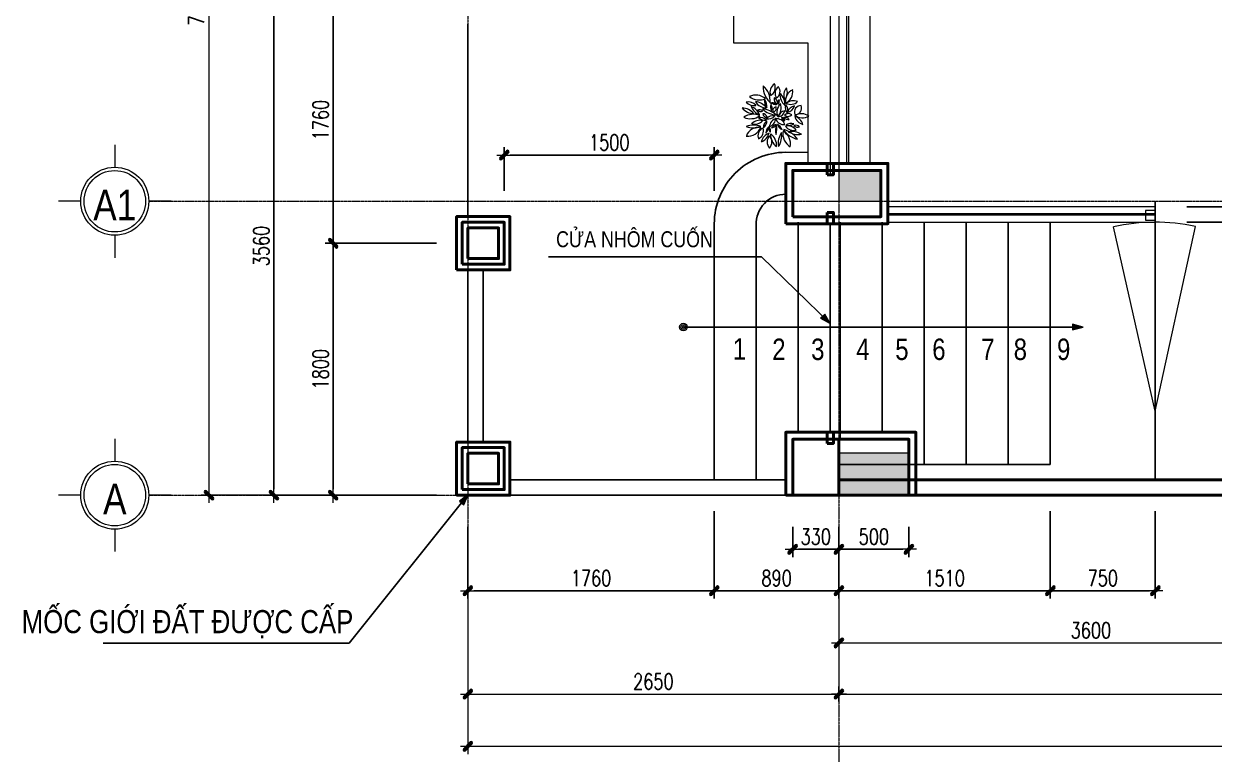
# Model space of a CAD drawing. Extents: x -165145 to 691808, y -202842 to 311040.
# Drawn here: x 14578 to 23080, y 57662 to 62881 of the extents above; entities that cross this region are included whole.
import ezdxf
from ezdxf.enums import TextEntityAlignment as Align

# ---------------------------------------------------------------- set-up
doc = ezdxf.new("R2010")
doc.units = 0
doc.header["$LTSCALE"] = 10
doc.header["$MEASUREMENT"] = 0
for name, pattern in [('HIDDEN', [2.3807, 1.587, -0.7937]), ('ketcau-1', [2, 1, 1]), ('TIM', [26.01, 10, -3, 0.01, -3, 10])]:
    doc.linetypes.add(name, pattern=pattern)
doc.layers.get('0').update_dxf_attribs({"linetype": 'CONTINUOUS'})
doc.layers.get('Defpoints').update_dxf_attribs({"color": 5, "linetype": 'CONTINUOUS'})
for name, color, linetype, lineweight in [('ARROWS', 1, 'CONTINUOUS', 0), ('DIM', 8, 'CONTINUOUS', 13), ('GE_KC_HATCH', 250, 'CONTINUOUS', 20), ('GE_KC_NETKHUAT', 9, 'HIDDEN', 20), ('GE_KC_NETTHAY', 2, 'CONTINUOUS', 20), ('netchia', 2, 'CONTINUOUS', 20), ('NETMANH', 149, 'CONTINUOUS', 5), ('NOITHAT', 35, 'CONTINUOUS', 9), ('TEXT', 4, 'CONTINUOUS', 20), ('THAY', 147, 'CONTINUOUS', 25), ('TRUC', 251, 'TIM', 5), ('wall', 7, 'CONTINUOUS', 50)]:
    doc.layers.add(name, color=color, linetype=linetype, lineweight=lineweight)
doc.layers.add('KCS_DIM', color=1, linetype='CONTINUOUS')
doc.layers.add('KCS_TEXT', color=2, linetype='CONTINUOUS')
doc.styles.add('ROMANS', font='romans', dxfattribs={"width": 0.75, "bigfont": 'vns'})
doc.styles.add('VNARIALH', font='', dxfattribs={"width": 0.75})
doc.styles.add('VnArialNarrowH', font='')
doc.styles.add('VNCC-Arial', font='arial.ttf', dxfattribs={"width": 0.8})
doc.styles.get('VNARIALH').set_extended_font_data('.VnArialH')
doc.styles.get('VnArialNarrowH').set_extended_font_data('.VnArial NarrowH')
doc.dimstyles.new('fit0.75', dxfattribs={"dimscale": 0.5625, "dimtxt": 200, "dimasz": 75, "dimexe": 100, "dimexo": 400, "dimgap": 0.03, "dimtad": 0, "dimdec": 0, "dimdsep": 46, "dimtxsty": 'ROMANS', "dimblk": 'alex', "dimcen": 150, "dimclrd": 8, "dimclre": 8, "dimclrt": 7, "dimaunit": 1, "dimadec": 0, "dimazin": 0, "dimtfac": 0.072, "dimtdec": 0, "dimtix": 1, "dimtmove": 2, "dimatfit": 3, "dimldrblk": 'a-01', "dimfxl": 100, "dimtvp": 0.8, "dimtolj": 1, "dimarcsym": 0})

# ---------------------------------------------------------------- blocks, each defined once
blk = doc.blocks.new('alex')
at = {"layer": 'ARROWS'}
h = blk.add_hatch(color=1, dxfattribs=at)
edge = h.paths.add_edge_path()
edge.add_line((0.4, 0.74), (-0.74, -0.4))
edge.add_ellipse((-0.57, -0.57), major_axis=(0.17, 0.17), ratio=1, start_angle=90, end_angle=270)
edge.add_line((-0.4, -0.74), (0.74, 0.4))
edge.add_ellipse((0.57, 0.57), major_axis=(0.17, 0.17), ratio=1, start_angle=270, end_angle=450)
blk.add_lwpolyline([(0.4, 0.74), (-0.74, -0.4, 1), (-0.4, -0.74), (0.74, 0.4, 1)], format="xyb", close=True, dxfattribs=at)
at = {"layer": 'netchia', "color": 2}
for p, q in [((1.27, 0), (-1.27, 0)), ((0, -1.27), (0, 1.27))]:
    blk.add_line(p, q, dxfattribs=at)
blk = doc.blocks.new('*D2024')
at = {"layer": 'Defpoints', "color": 0, "transparency": 16777216}
for p in [(20399.5, 59512.8), (20899.5, 59512.8), (20899.5, 59126.1)]:
    blk.add_point(p, dxfattribs=at)
at = {"layer": 'DIM', "color": 8, "lineweight": -2, "transparency": 16777216}
for p, q in [((20399.5, 59287.8), (20399.5, 59069.8)), ((20899.5, 59287.8), (20899.5, 59069.8)), ((20441.7, 59126.1), (20857.3, 59126.1))]:
    blk.add_line(p, q, dxfattribs=at)
at = {"layer": 'DIM', "color": 8, "lineweight": -2, "transparency": 16777216, "xscale": 42.1875, "yscale": 42.1875, "zscale": 42.1875, "rotation": 180}
blk.add_blockref('alex', (20399.5, 59126.1), dxfattribs=at)
at = {"layer": 'DIM', "color": 8, "lineweight": -2, "transparency": 16777216, "xscale": 42.1875, "yscale": 42.1875, "zscale": 42.1875}
blk.add_blockref('alex', (20899.5, 59126.1), dxfattribs=at)
at = {"layer": 'DIM', "color": 7, "transparency": 16777216, "insert": (20649.5, 59216.1), "char_height": 112.5, "attachment_point": 5, "style": 'ROMANS'}
blk.add_mtext('\\A1;500', dxfattribs=at)
blk = doc.blocks.new('a-01')
at = {"layer": 'ARROWS'}
blk.add_hatch(color=256, dxfattribs=at).paths.add_polyline_path([(-1.8, 0.49), (-1.8, -0.49), (0, 0)])
at = {"layer": 'netchia'}
blk.add_lwpolyline([(-1.8, 0.49), (-1.8, -0.49), (0, 0), (0, 0)], close=True, dxfattribs=at)
blk = doc.blocks.new('*D2009')
at = {"layer": 'Defpoints', "color": 0, "transparency": 16777216}
for p in [(20069.5, 59512.8), (20399.5, 59512.8), (20399.5, 59126.1)]:
    blk.add_point(p, dxfattribs=at)
at = {"layer": 'DIM', "color": 8, "lineweight": -2, "transparency": 16777216}
for p, q in [((20069.5, 59287.8), (20069.5, 59069.8)), ((20399.5, 59287.8), (20399.5, 59069.8)), ((20111.7, 59126.1), (20357.3, 59126.1))]:
    blk.add_line(p, q, dxfattribs=at)
at = {"layer": 'DIM', "color": 8, "lineweight": -2, "transparency": 16777216, "xscale": 42.1875, "yscale": 42.1875, "zscale": 42.1875, "rotation": 180}
blk.add_blockref('alex', (20069.5, 59126.1), dxfattribs=at)
at = {"layer": 'DIM', "color": 8, "lineweight": -2, "transparency": 16777216, "xscale": 42.1875, "yscale": 42.1875, "zscale": 42.1875}
blk.add_blockref('alex', (20399.5, 59126.1), dxfattribs=at)
at = {"layer": 'DIM', "color": 7, "transparency": 16777216, "insert": (20234.5, 59216.1), "char_height": 112.5, "attachment_point": 5, "style": 'ROMANS'}
blk.add_mtext('\\A1;330', dxfattribs=at)
blk = doc.blocks.new('*D2011')
at = {"layer": 'Defpoints', "color": 0, "transparency": 16777216}
for p in [(17571, 63072.8), (16364.2, 59512.7), (17571, 59512.7)]:
    blk.add_point(p, dxfattribs=at)
at = {"layer": 'DIM', "color": 8, "lineweight": -2, "transparency": 16777216}
for p, q in [((17346, 63072.8), (16307.9, 63072.8)), ((16364.2, 63030.6), (16364.2, 59554.9)), ((17346, 59512.7), (16307.9, 59512.7))]:
    blk.add_line(p, q, dxfattribs=at)
at = {"layer": 'DIM', "color": 8, "lineweight": -2, "transparency": 16777216, "xscale": 42.1875, "yscale": 42.1875, "zscale": 42.1875}
for p, rotation in [((16364.2, 63072.8), 90), ((16364.2, 59512.7), 270)]:
    blk.add_blockref('alex', p, dxfattribs=dict(at, rotation=rotation))
at = {"layer": 'DIM', "color": 7, "transparency": 16777216, "insert": (16274.2, 61292.8), "char_height": 112.5, "attachment_point": 5, "rotation": 90, "style": 'ROMANS'}
blk.add_mtext('\\A1;3560', dxfattribs=at)
blk = doc.blocks.new('*D2012')
at = {"layer": 'Defpoints', "color": 0, "transparency": 16777216}
for p in [(17749.5, 63072.8), (16787.7, 61312.8), (17749.5, 61312.8)]:
    blk.add_point(p, dxfattribs=at)
at = {"layer": 'DIM', "color": 8, "lineweight": -2, "transparency": 16777216}
for p, q in [((17524.5, 63072.8), (16731.4, 63072.8)), ((16787.7, 63030.6), (16787.7, 61355)), ((17524.5, 61312.8), (16731.4, 61312.8))]:
    blk.add_line(p, q, dxfattribs=at)
at = {"layer": 'DIM', "color": 8, "lineweight": -2, "transparency": 16777216, "xscale": 42.1875, "yscale": 42.1875, "zscale": 42.1875}
for p, rotation in [((16787.7, 63072.8), 90), ((16787.7, 61312.8), 270)]:
    blk.add_blockref('alex', p, dxfattribs=dict(at, rotation=rotation))
at = {"layer": 'DIM', "color": 7, "transparency": 16777216, "insert": (16697.7, 62192.8), "char_height": 112.5, "attachment_point": 5, "rotation": 90, "style": 'ROMANS'}
blk.add_mtext('\\A1;1760', dxfattribs=at)
blk = doc.blocks.new('*D2013')
at = {"layer": 'Defpoints', "color": 0, "transparency": 16777216}
for p in [(19509.5, 61942.9), (18009.5, 61462.8), (19509.5, 61462.8)]:
    blk.add_point(p, dxfattribs=at)
at = {"layer": 'DIM', "color": 8, "lineweight": -2, "transparency": 16777216}
for p, q in [((18009.5, 61687.8), (18009.5, 61999.1)), ((19509.5, 61687.8), (19509.5, 61999.1)), ((18051.7, 61942.9), (19467.3, 61942.9))]:
    blk.add_line(p, q, dxfattribs=at)
at = {"layer": 'DIM', "color": 8, "lineweight": -2, "transparency": 16777216, "xscale": 42.1875, "yscale": 42.1875, "zscale": 42.1875, "rotation": 180}
blk.add_blockref('alex', (18009.5, 61942.9), dxfattribs=at)
at = {"layer": 'DIM', "color": 8, "lineweight": -2, "transparency": 16777216, "xscale": 42.1875, "yscale": 42.1875, "zscale": 42.1875}
blk.add_blockref('alex', (19509.5, 61942.9), dxfattribs=at)
at = {"layer": 'DIM', "color": 7, "transparency": 16777216, "insert": (18759.5, 62032.9), "char_height": 112.5, "attachment_point": 5, "style": 'ROMANS'}
blk.add_mtext('\\A1;1500', dxfattribs=at)
blk = doc.blocks.new('*D2014')
at = {"layer": 'Defpoints', "color": 0, "transparency": 16777216}
for p in [(17749.5, 61312.8), (16787.7, 59512.7), (17749.5, 59512.7)]:
    blk.add_point(p, dxfattribs=at)
at = {"layer": 'DIM', "color": 8, "lineweight": -2, "transparency": 16777216}
for p, q in [((17524.5, 61312.8), (16731.4, 61312.8)), ((16787.7, 61270.6), (16787.7, 59554.9)), ((17524.5, 59512.7), (16731.4, 59512.7))]:
    blk.add_line(p, q, dxfattribs=at)
at = {"layer": 'DIM', "color": 8, "lineweight": -2, "transparency": 16777216, "xscale": 42.1875, "yscale": 42.1875, "zscale": 42.1875}
for p, rotation in [((16787.7, 61312.8), 90), ((16787.7, 59512.7), 270)]:
    blk.add_blockref('alex', p, dxfattribs=dict(at, rotation=rotation))
at = {"layer": 'DIM', "color": 7, "transparency": 16777216, "insert": (16697.7, 60412.8), "char_height": 112.5, "attachment_point": 5, "rotation": 90, "style": 'ROMANS'}
blk.add_mtext('\\A1;1800', dxfattribs=at)
blk = doc.blocks.new('*D2017')
at = {"layer": 'Defpoints', "color": 0, "ltscale": 0.05, "transparency": 16777216}
for p in [(22659.5, 61462.8), (22659.5, 59512.8), (23740, 59512.8)]:
    blk.add_point(p, dxfattribs=at)
at = {"layer": 'DIM', "color": 8, "lineweight": -2, "ltscale": 0.05, "transparency": 16777216}
for p, q in [((22884.5, 61462.8), (23796.2, 61462.8)), ((23740, 61420.6), (23740, 59554.9)), ((22884.5, 59512.8), (23796.2, 59512.8))]:
    blk.add_line(p, q, dxfattribs=at)
at = {"layer": 'DIM', "color": 8, "lineweight": -2, "ltscale": 0.05, "transparency": 16777216, "xscale": 42.1875, "yscale": 42.1875, "zscale": 42.1875}
for p, rotation in [((23740, 61462.8), 90), ((23740, 59512.8), 270)]:
    blk.add_blockref('alex', p, dxfattribs=dict(at, rotation=rotation))
at = {"layer": 'DIM', "color": 7, "ltscale": 0.05, "transparency": 16777216, "insert": (23650, 60487.8), "char_height": 112.5, "attachment_point": 5, "rotation": 90, "style": 'ROMANS'}
blk.add_mtext('\\A1;1950', dxfattribs=at)
blk = doc.blocks.new('*D2018')
at = {"layer": 'Defpoints', "color": 0, "ltscale": 0.05, "transparency": 16777216}
for p in [(22659.5, 61572.8), (22659.5, 61462.8), (23740, 61462.8)]:
    blk.add_point(p, dxfattribs=at)
at = {"layer": 'DIM', "color": 8, "lineweight": -2, "ltscale": 0.05, "transparency": 16777216}
for p, q in [((23740, 61615), (23740, 61657.1)), ((22884.5, 61572.8), (23796.2, 61572.8)), ((23740, 61572.8), (23740, 61462.8)), ((22884.5, 61462.8), (23796.2, 61462.8)), ((23740, 61420.6), (23740, 61378.4))]:
    blk.add_line(p, q, dxfattribs=at)
at = {"layer": 'DIM', "color": 8, "lineweight": -2, "ltscale": 0.05, "transparency": 16777216, "xscale": 42.1875, "yscale": 42.1875, "zscale": 42.1875}
for p, rotation in [((23740, 61572.8), 270), ((23740, 61462.8), 90)]:
    blk.add_blockref('alex', p, dxfattribs=dict(at, rotation=rotation))
at = {"layer": 'DIM', "color": 7, "ltscale": 0.05, "transparency": 16777216, "insert": (23650, 61517.8), "char_height": 112.5, "attachment_point": 5, "rotation": 90, "style": 'ROMANS'}
blk.add_mtext('\\A1;110', dxfattribs=at)
blk = doc.blocks.new('*D1877')
at = {"layer": 'Defpoints', "color": 0, "transparency": 16777216}
for p in [(21909.5, 59622.8), (20399.5, 59512.7), (21909.5, 58829.9)]:
    blk.add_point(p, dxfattribs=at)
at = {"layer": 'DIM', "color": 8, "lineweight": -2, "transparency": 16777216}
for p, q in [((21909.5, 59397.8), (21909.5, 58773.6)), ((20399.5, 59287.7), (20399.5, 58773.6)), ((20441.7, 58829.9), (21867.3, 58829.9))]:
    blk.add_line(p, q, dxfattribs=at)
at = {"layer": 'DIM', "color": 8, "lineweight": -2, "transparency": 16777216, "xscale": 42.1875, "yscale": 42.1875, "zscale": 42.1875, "rotation": 180}
blk.add_blockref('alex', (20399.5, 58829.9), dxfattribs=at)
at = {"layer": 'DIM', "color": 8, "lineweight": -2, "transparency": 16777216, "xscale": 42.1875, "yscale": 42.1875, "zscale": 42.1875}
blk.add_blockref('alex', (21909.5, 58829.9), dxfattribs=at)
at = {"layer": 'DIM', "color": 7, "transparency": 16777216, "insert": (21154.5, 58919.9), "char_height": 112.5, "attachment_point": 5, "style": 'ROMANS'}
blk.add_mtext('\\A1;1510', dxfattribs=at)
blk = doc.blocks.new('*D1878')
at = {"layer": 'Defpoints', "color": 0, "transparency": 16777216}
for p in [(19509.5, 59622.7), (20399.5, 59512.7), (20399.5, 58829.9)]:
    blk.add_point(p, dxfattribs=at)
at = {"layer": 'DIM', "color": 8, "lineweight": -2, "transparency": 16777216}
for p, q in [((19509.5, 59397.7), (19509.5, 58773.6)), ((20399.5, 59287.7), (20399.5, 58773.6)), ((19551.7, 58829.9), (20357.3, 58829.9))]:
    blk.add_line(p, q, dxfattribs=at)
at = {"layer": 'DIM', "color": 8, "lineweight": -2, "transparency": 16777216, "xscale": 42.1875, "yscale": 42.1875, "zscale": 42.1875, "rotation": 180}
blk.add_blockref('alex', (19509.5, 58829.9), dxfattribs=at)
at = {"layer": 'DIM', "color": 8, "lineweight": -2, "transparency": 16777216, "xscale": 42.1875, "yscale": 42.1875, "zscale": 42.1875}
blk.add_blockref('alex', (20399.5, 58829.9), dxfattribs=at)
at = {"layer": 'DIM', "color": 7, "transparency": 16777216, "insert": (19954.5, 58919.9), "char_height": 112.5, "attachment_point": 5, "style": 'ROMANS'}
blk.add_mtext('\\A1;890', dxfattribs=at)
blk = doc.blocks.new('*D1879')
at = {"layer": 'Defpoints', "color": 0, "transparency": 16777216}
for p in [(17749.5, 59512.7), (19509.5, 59512.7), (19509.5, 58829.9)]:
    blk.add_point(p, dxfattribs=at)
at = {"layer": 'DIM', "color": 8, "lineweight": -2, "transparency": 16777216}
for p, q in [((17749.5, 59287.7), (17749.5, 58773.6)), ((19509.5, 59287.7), (19509.5, 58773.6)), ((17791.7, 58829.9), (19467.3, 58829.9))]:
    blk.add_line(p, q, dxfattribs=at)
at = {"layer": 'DIM', "color": 8, "lineweight": -2, "transparency": 16777216, "xscale": 42.1875, "yscale": 42.1875, "zscale": 42.1875, "rotation": 180}
blk.add_blockref('alex', (17749.5, 58829.9), dxfattribs=at)
at = {"layer": 'DIM', "color": 8, "lineweight": -2, "transparency": 16777216, "xscale": 42.1875, "yscale": 42.1875, "zscale": 42.1875}
blk.add_blockref('alex', (19509.5, 58829.9), dxfattribs=at)
at = {"layer": 'DIM', "color": 7, "transparency": 16777216, "insert": (18629.5, 58919.9), "char_height": 112.5, "attachment_point": 5, "style": 'ROMANS'}
blk.add_mtext('\\A1;1760', dxfattribs=at)
blk = doc.blocks.new('*D1880')
at = {"layer": 'Defpoints', "color": 0, "ltscale": 0.05, "transparency": 16777216}
for p in [(21909.5, 59622.8), (22659.5, 59622.8), (22659.5, 58829.9)]:
    blk.add_point(p, dxfattribs=at)
at = {"layer": 'DIM', "color": 8, "lineweight": -2, "ltscale": 0.05, "transparency": 16777216}
for p, q in [((21909.5, 59397.8), (21909.5, 58773.6)), ((22659.5, 59397.8), (22659.5, 58773.6)), ((21951.7, 58829.9), (22617.3, 58829.9))]:
    blk.add_line(p, q, dxfattribs=at)
at = {"layer": 'DIM', "color": 8, "lineweight": -2, "ltscale": 0.05, "transparency": 16777216, "xscale": 42.1875, "yscale": 42.1875, "zscale": 42.1875, "rotation": 180}
blk.add_blockref('alex', (21909.5, 58829.9), dxfattribs=at)
at = {"layer": 'DIM', "color": 8, "lineweight": -2, "ltscale": 0.05, "transparency": 16777216, "xscale": 42.1875, "yscale": 42.1875, "zscale": 42.1875}
blk.add_blockref('alex', (22659.5, 58829.9), dxfattribs=at)
at = {"layer": 'DIM', "color": 7, "ltscale": 0.05, "transparency": 16777216, "insert": (22284.5, 58919.9), "char_height": 112.5, "attachment_point": 5, "style": 'ROMANS'}
blk.add_mtext('\\A1;750', dxfattribs=at)
blk = doc.blocks.new('MB-CAY44')
at = {"color": 0, "linetype": 'ByBlock'}
for centre, radius, start, end in [((153, 541), 365, 176.0096, 234.5768), ((-451, 290), 365, 356.0096, 49.186), ((83, 452), 175, 120.4086, 200.4312), ((-170, 542), 175, 300.4086, 20.4312), ((144, 435), 143, 124.6008, 217.4658), ((-51, 466), 143, 304.6008, 37.4658), ((351, 405), 192, 138.8969, 205.4069), ((33, 449), 192, 318.8969, 25.4069), ((415, 293), 226, 114.4303, 189.807), ((98, 460), 226, 294.4303, 9.807), ((-482, 89), 187, 42.1437, 101.6667), ((-382, 397), 187, 222.1437, 281.6667), ((-348, 127), 274, 49.8506, 114.6719), ((-286, 586), 274, 229.8506, 294.6719), ((-362, 35), 244, 32.8184, 88.3343), ((-150, 411), 244, 212.8184, 268.3343), ((20, 293), 210, 172.8778, 216.4562), ((-355, 189), 210, 354.4977, 38.0761), ((29, 188), 111, 158.2119, 216.9673), ((-163, 162), 111, 338.2119, 36.9673), ((-53, 140), 122, 47.1077, 93.2701), ((23, 350), 122, 227.1077, 273.2701), ((72, 323), 89.3, 161.8817, 249.7301), ((-44, 267), 89.3, 341.8817, 69.7301), ((268, 87), 233, 136.6356, 199.4278), ((-121, 169), 233, 316.6356, 19.4278), ((126, 263), 74, 131.0823, 198.427), ((7, 295), 74, 311.0823, 18.427), ((345, 409), 255, 175.2839, 229.9285), ((-73, 235), 255, 355.2839, 49.9285), ((328, 171), 142, 159.261, 223.9723), ((91, 126), 142, 337.7122, 42.4235), ((334, 108), 191, 66.1459, 133.4318), ((282, 423), 191, 245.4893, 312.7752), ((-373, 353), 290, 219.7488, 267.8702), ((-606, -122), 290, 39.7488, 87.8702), ((-396, -246), 298, 66.2552, 125.0335), ((-444, 270), 298, 245.6693, 304.4476), ((-188, 287), 260, 201.3015, 248.66), ((-525, -49), 260, 21.3015, 68.66), ((-281, 49), 87.4, 47.3873, 115.7476), ((-259, 192), 87.4, 227.3873, 295.7476), ((-259, -268), 418, 46.9394, 85.8583), ((57, 455), 418, 226.9394, 265.8583), ((-144, 78), 79.3, 190.523, 270.8605), ((-220, -16), 79.3, 10.523, 90.8605), ((-31, -142), 169, 80.1717, 138.3136), ((-128, 136), 169, 260.1717, 318.3136), ((36, 113), 77.9, 102.1635, 198.3798), ((-54, 165), 77.9, 282.1635, 18.3798), ((42, 142), 139, 276.3902, 348.0721), ((196, -24), 139, 97.3883, 169.0703), ((245, -33), 98.1, 53.2772, 136.2565), ((233, 113), 98.1, 233.2772, 316.2565), ((381, 42), 164, 99.3324, 162.1699), ((198, 254), 164, 279.3324, 342.1699), ((470, 93), 118, 86.9965, 202.2058), ((482, -167), 230, 54.1936, 122.622), ((500, 218), 230, 232.0955, 300.5238), ((297, -202), 223, 18.5093, 74.2466), ((569, 84), 223, 198.5093, 254.2466), ((367, 166), 118, 266.9965, 22.2058), ((-389, -495), 350, 67.9577, 112.0423), ((-389, 154), 350, 247.9577, 292.0423), ((-291, -420), 241, 81.9405, 161.3964), ((-486, -104), 241, 261.9405, 341.3964), ((-273, -263), 207, 75.5726, 136.3385), ((-371, 80), 207, 255.5726, 316.3385), ((-149, -336), 159, 118.5878, 201.4707), ((-277, -169), 166, 43.3367, 98.0592), ((-180, 109), 166, 223.3367, 278.0592), ((-368, -251), 159, 296.5049, 19.3878), ((-57, -192), 154, 125.3547, 180.2444), ((-300, -67), 154, 305.3547, 0.2444), ((12, -306), 181, 133.9894, 174.6599), ((-289, -156), 181, 312.3809, 353.0513), ((-169, -251), 90.3, 346.6712, 51.5788), ((-20, -205), 90.3, 162.6051, 227.5126), ((-138, -23), 150, 280.5964, 4.0524), ((52, -175), 150, 98.3256, 181.7816), ((47, -253), 124, 100.7404, 152.602), ((-81, -73), 124, 278.3028, 330.1644), ((310, -242), 299, 159.0434, 194.094), ((35, -180), 151, 18.7265, 98.5819), ((155, 18), 151, 198.7265, 278.5819), ((-264, -219), 299, 341.3279, 16.3785), ((190, -85), 153, 199.0975, 246.0922), ((-17, -275), 153, 19.0975, 66.0922), ((192, 4), 72.2, 184.751, 258.4779), ((106, -72), 72.2, 4.751, 78.4779), ((183, -99), 96.4, 36.6262, 104.0418), ((237, 52), 96.4, 216.6262, 284.0418), ((230, -357), 198, 37.9495, 102.0596), ((345, -42), 198, 217.9495, 282.0596), ((292, -262), 149, 71.397, 126.5601), ((251, 0), 149, 251.397, 306.5601), ((373, -246), 101, 42.1798, 106.9561), ((418, -81), 101, 222.1798, 286.9561), ((-331, -227), 234, 291.2499, 344.3738), ((-22, -507), 234, 111.2499, 164.3738), ((24, -450), 167, 137.2816, 222.7184), ((-222, -450), 167, 317.2816, 42.7184), ((189, -319), 268, 176.7146, 233.4855), ((-237, -519), 268, 356.7146, 53.4855), ((414, -475), 356, 146.5506, 189.6063), ((-234, -338), 356, 326.5506, 9.6063), ((418, -300), 275, 169.9797, 239.5558), ((7, -489), 275, 349.7437, 59.3198), ((505, 13), 425, 214.8518, 256.8329), ((55, -637), 425, 33.7346, 75.7157), ((300, -597), 338, 57.8807, 99.8189), ((422, 22), 338, 237.8807, 279.8189)]:
    blk.add_arc(centre, radius, start, end, dxfattribs=at)
blk = doc.blocks.new('C-22x30')
at = {"layer": 'GE_KC_HATCH', "linetype": 'ketcau-1'}
blk.add_hatch(color=1, dxfattribs=at).paths.add_polyline_path([(150, 110), (-150, 110), (-150, -110), (150, -110)])
at = {"layer": 'GE_KC_NETTHAY', "linetype": 'Continuous'}
blk.add_lwpolyline([(150, 110), (-150, 110), (-150, -110), (150, -110)], close=True, dxfattribs=at)
blk = doc.blocks.new('MBDVC-T1')
at = {"layer": 'GE_KC_HATCH', "linetype": 'ketcau-1'}
blk.add_hatch(color=1, dxfattribs=at).paths.add_polyline_path([(500, 300), (0, 300), (0, 0), (500, 0)])
at = {"layer": 'GE_KC_NETTHAY', "linetype": 'Continuous'}
blk.add_lwpolyline([(500, 300), (0, 300), (0, 0), (500, 0)], close=True, dxfattribs=at)
at = {"layer": 'GE_KC_NETKHUAT'}
blk.add_blockref('C-22x30', (150, 2210), dxfattribs=at)
blk = doc.blocks.new('tentruc')
at = {"layer": 'DIM'}
for p, q in [((0, 311), (0, 516)), ((-516, 0), (-311, 0)), ((-516, 0), (-311, 0)), ((311, 0), (516, 0)), ((311, 0), (516, 0)), ((0, -516), (0, -311))]:
    blk.add_line(p, q, dxfattribs=at)
at = {"layer": 'DIM', "ltscale": 0.5}
blk.add_circle((0, 0), 311, dxfattribs=at)
at = {"layer": 'DIM'}
blk.add_circle((0, 0), 281, dxfattribs=at)
at = {"layer": 'DIM', "color": 7, "linetype": 'ByBlock', "ltscale": 0.5, "style": 'VNARIALH', "width": 1.1}
blk.add_attdef('A', text='', height=281, dxfattribs=at).set_placement((0, -107), align=Align.CENTER)
blk = doc.blocks.new('*D1828')
at = {"layer": 'Defpoints', "color": 0, "transparency": 16777216}
for p in [(570432.6, -8596.5), (587932.6, -8596.5), (587932.6, -10139.5)]:
    blk.add_point(p, dxfattribs=at)
at = {"layer": 'DIM', "color": 8, "lineweight": -2, "transparency": 16777216}
for p, q in [((570432.6, -8821.5), (570432.6, -10195.7)), ((587932.6, -8821.5), (587932.6, -10195.7)), ((570474.8, -10139.5), (587890.4, -10139.5))]:
    blk.add_line(p, q, dxfattribs=at)
at = {"layer": 'DIM', "color": 8, "lineweight": -2, "transparency": 16777216, "xscale": 42.1875, "yscale": 42.1875, "zscale": 42.1875, "rotation": 180}
blk.add_blockref('alex', (570432.6, -10139.5), dxfattribs=at)
at = {"layer": 'DIM', "color": 8, "lineweight": -2, "transparency": 16777216, "xscale": 42.1875, "yscale": 42.1875, "zscale": 42.1875}
blk.add_blockref('alex', (587932.6, -10139.5), dxfattribs=at)
at = {"layer": 'DIM', "color": 7, "transparency": 16777216, "insert": (577482.6, -10049.5), "char_height": 112.5, "attachment_point": 5, "style": 'ROMANS'}
blk.add_mtext('\\A1;17500', dxfattribs=at)
blk = doc.blocks.new('*D1829')
at = {"layer": 'Defpoints', "color": 0, "transparency": 16777216}
for p in [(568584, -1345.1), (570432.6, -1345.1), (570432.6, -8345.1)]:
    blk.add_point(p, dxfattribs=at)
at = {"layer": 'DIM', "color": 8, "lineweight": -2, "transparency": 16777216}
for p, q in [((570207.6, -1345.1), (568527.7, -1345.1)), ((568584, -8302.9), (568584, -1387.3)), ((570207.6, -8345.1), (568527.7, -8345.1))]:
    blk.add_line(p, q, dxfattribs=at)
at = {"layer": 'DIM', "color": 8, "lineweight": -2, "transparency": 16777216, "xscale": 42.1875, "yscale": 42.1875, "zscale": 42.1875}
for p, rotation in [((568584, -1345.1), 90), ((568584, -8345.1), 270)]:
    blk.add_blockref('alex', p, dxfattribs=dict(at, rotation=rotation))
at = {"layer": 'DIM', "color": 7, "transparency": 16777216, "insert": (568494, -4845.1), "char_height": 112.5, "attachment_point": 5, "rotation": 90, "style": 'ROMANS'}
blk.add_mtext('\\A1;7000', dxfattribs=at)
blk = doc.blocks.new('*D1830')
at = {"layer": 'Defpoints', "color": 0, "transparency": 16777216}
for p in [(573082.6, -8596.5), (587932.6, -8596.5), (587932.6, -9766.4)]:
    blk.add_point(p, dxfattribs=at)
at = {"layer": 'DIM', "color": 8, "lineweight": -2, "transparency": 16777216}
for p, q in [((573082.6, -8821.5), (573082.6, -9822.6)), ((587932.6, -8821.5), (587932.6, -9822.6)), ((573124.8, -9766.4), (587890.4, -9766.4))]:
    blk.add_line(p, q, dxfattribs=at)
at = {"layer": 'DIM', "color": 8, "lineweight": -2, "transparency": 16777216, "xscale": 42.1875, "yscale": 42.1875, "zscale": 42.1875, "rotation": 180}
blk.add_blockref('alex', (573082.6, -9766.4), dxfattribs=at)
at = {"layer": 'DIM', "color": 8, "lineweight": -2, "transparency": 16777216, "xscale": 42.1875, "yscale": 42.1875, "zscale": 42.1875}
blk.add_blockref('alex', (587932.6, -9766.4), dxfattribs=at)
at = {"layer": 'DIM', "color": 7, "transparency": 16777216, "insert": (580507.6, -9676.4), "char_height": 112.5, "attachment_point": 5, "style": 'ROMANS'}
blk.add_mtext('\\A1;14850', dxfattribs=at)
blk = doc.blocks.new('*D1833')
at = {"layer": 'Defpoints', "color": 0, "transparency": 16777216}
for p in [(573082.6, -8596.5), (576682.6, -8596.5), (576682.6, -9400.5)]:
    blk.add_point(p, dxfattribs=at)
at = {"layer": 'DIM', "color": 8, "lineweight": -2, "transparency": 16777216}
for p, q in [((573082.6, -8821.5), (573082.6, -9456.7)), ((576682.6, -8821.5), (576682.6, -9456.7)), ((573124.8, -9400.5), (576640.4, -9400.5))]:
    blk.add_line(p, q, dxfattribs=at)
at = {"layer": 'DIM', "color": 8, "lineweight": -2, "transparency": 16777216, "xscale": 42.1875, "yscale": 42.1875, "zscale": 42.1875, "rotation": 180}
blk.add_blockref('alex', (573082.6, -9400.5), dxfattribs=at)
at = {"layer": 'DIM', "color": 8, "lineweight": -2, "transparency": 16777216, "xscale": 42.1875, "yscale": 42.1875, "zscale": 42.1875}
blk.add_blockref('alex', (576682.6, -9400.5), dxfattribs=at)
at = {"layer": 'DIM', "color": 7, "transparency": 16777216, "insert": (574882.6, -9310.5), "char_height": 112.5, "attachment_point": 5, "style": 'ROMANS'}
blk.add_mtext('\\A1;3600', dxfattribs=at)
blk = doc.blocks.new('*D1840')
at = {"layer": 'Defpoints', "color": 0, "transparency": 16777216}
for p in [(570432.6, -8596.5), (573082.6, -8596.5), (573082.6, -9766.4)]:
    blk.add_point(p, dxfattribs=at)
at = {"layer": 'DIM', "color": 8, "lineweight": -2, "transparency": 16777216}
for p, q in [((570432.6, -8821.5), (570432.6, -9822.6)), ((573082.6, -8821.5), (573082.6, -9822.6)), ((570474.8, -9766.4), (573040.4, -9766.4))]:
    blk.add_line(p, q, dxfattribs=at)
at = {"layer": 'DIM', "color": 8, "lineweight": -2, "transparency": 16777216, "xscale": 42.1875, "yscale": 42.1875, "zscale": 42.1875, "rotation": 180}
blk.add_blockref('alex', (570432.6, -9766.4), dxfattribs=at)
at = {"layer": 'DIM', "color": 8, "lineweight": -2, "transparency": 16777216, "xscale": 42.1875, "yscale": 42.1875, "zscale": 42.1875}
blk.add_blockref('alex', (573082.6, -9766.4), dxfattribs=at)
at = {"layer": 'DIM', "color": 7, "transparency": 16777216, "insert": (571757.6, -9676.4), "char_height": 112.5, "attachment_point": 5, "style": 'ROMANS'}
blk.add_mtext('\\A1;2650', dxfattribs=at)
blk = doc.blocks.new('lt - kt')
at = {"layer": 'TRUC', "ltscale": 0.05}
for p, q in [((-17500, 8582.3), (-17500, -1850.2)), ((-17500, 8582.3), (-17500, -1850.2)), ((-14850, 8582.3), (-14850, -1850.2)), ((-19778.4, 2100), (2014.6, 2100)), ((-19778.4, 0), (2195.9, 0))]:
    blk.add_line(p, q, dxfattribs=at)
at = {"layer": 'TEXT'}
ref = blk.add_blockref('tentruc', (-20021.6, 2100), dxfattribs=dict(at, xscale=0.78125, yscale=0.78125, zscale=0.78125, rotation=180))
ref.add_attrib('A', 'A1', dxfattribs={"color": 7, "linetype": 'ByBlock', "ltscale": 0.5, "height": 219.73, "style": 'VnArialNarrowH'}).set_placement((-20021.6, 1962.7), align=Align.CENTER)
ref = blk.add_blockref('tentruc', (-20021.6, 0), dxfattribs=dict(at, xscale=0.78125, yscale=0.78125, zscale=0.78125, rotation=180))
ref.add_attrib('A', 'A', dxfattribs={"color": 7, "linetype": 'ByBlock', "ltscale": 0.5, "height": 219.7, "style": 'VnArialNarrowH'}).set_placement((-20021.6, -137.3), align=Align.CENTER)
ref = blk.add_blockref('tentruc', (-14850, -2253.1), dxfattribs=dict(at, xscale=-0.78125, yscale=0.78125, zscale=0.78125, rotation=180))
ref.add_attrib('A', '1', dxfattribs={"color": 7, "linetype": 'ByBlock', "ltscale": 0.5, "height": 219.7, "style": 'VnArialNarrowH'}).set_placement((-14850, -2385.6), align=Align.CENTER)
at = {"layer": 'DIM'}
dim = blk.add_linear_dim(base=(-19348.6, 7000), p1=(-17500, 0), p2=(-17500, 7000), angle=90, dimstyle='fit0.75', dxfattribs=at)
dim.commit()
dim.dimension.update_dxf_attribs({"geometry": '*D1829', "text_midpoint": (-19438.6, 3500), "insert": (-587932.6, 8345.1)})
dim = blk.add_linear_dim(base=(0, -1794.4), p1=(-17500, -251.4), p2=(0, -251.4), dimstyle='fit0.75', dxfattribs=at)
dim.commit()
dim.dimension.update_dxf_attribs({"geometry": '*D1828', "text_midpoint": (-10450, -1704.4), "dimtype": 128, "insert": (-587932.6, 8345.1)})
for base, p1, p2, picture, middle in [((-14850, -1421.3), (-17500, -251.4), (-14850, -251.4), '*D1840', (-16175, -1331.3)), ((0, -1421.3), (-14850, -251.4), (0, -251.4), '*D1830', (-7425, -1331.3)), ((-11250, -1055.4), (-14850, -251.4), (-11250, -251.4), '*D1833', (-13050, -965.4))]:
    dim = blk.add_linear_dim(base=base, p1=p1, p2=p2, dimstyle='fit0.75', dxfattribs=at)
    dim.commit()
    dim.dimension.update_dxf_attribs({"geometry": picture, "text_midpoint": middle, "insert": (-587932.6, 8345.1)})

msp = doc.modelspace()

# ---------------------------------------------------------------- linework, layer by layer
at = {"layer": 'DIM', "ltscale": 0.05}
for p, q in [((20399.48053, 66062.77238), (20399.48053, 61882.74441)), ((20619.48053, 66062.77238), (20619.48053, 61882.74441)), ((22659.48053, 61572.77283), (20749.48035, 61572.77262)), ((20749.48035, 61462.77262), (22659.48053, 61462.77283)), ((22659.48053, 60112.77283), (22360.33148, 61429.21115)), ((22659.48053, 60112.77283), (22946.24242, 61431.96486))]:
    msp.add_line(p, q, dxfattribs=at)
at = {"layer": 'DIM'}
msp.add_line((20019.48053, 61962.74441), (20179.4804, 61962.74467), dxfattribs=at)
msp.add_lwpolyline([(20179.48053, 61882.74441), (20179.47913, 62742.77608), (19649.48053, 62742.77608), (19649.48053, 66172.77238), (20019.48053, 66172.77238)], dxfattribs=at)
at = {"layer": 'DIM', "ltscale": 0.05}
msp.add_lwpolyline([(22659.48053, 61547.35507), (22589.48053, 61547.35507), (22589.48053, 61477.35507), (22659.48053, 61477.35507)], close=True, dxfattribs=at)
for radius in [27.23161, 27.23161, 17.23161, 7.23161]:
    msp.add_circle((19288.95757, 60713.85487), radius, dxfattribs=at)
msp.add_arc((22659.48053, 60112.77283), 1350, 77.736013694, 102.802549276, dxfattribs=at)
at = {"layer": 'KCS_DIM'}
msp.add_line((20338.11964, 59962.78061), (20338.11964, 61452.74441), dxfattribs=at)
at = {"layer": 'NETMANH'}
for p, q in [((22659.48053, 61522.77283), (20749.48035, 61522.77262)), ((22659.48053, 61512.77283), (20749.48035, 61512.77262))]:
    msp.add_line(p, q, dxfattribs=at)
for points in [[(20455.79452, 61882.74441), (20455.78901, 66062.77238)], [(20470.79452, 61882.74441), (20470.78903, 66062.77238)]]:
    msp.add_lwpolyline(points, dxfattribs=at)
at = {"layer": 'NOITHAT', "ltscale": 0.5}
msp.add_line((20338.07952, 66113.19723), (20338.07952, 61802.74441), dxfattribs=at)
at = {"layer": 'THAY', "ltscale": 0.05}
for p, q in [((17749.44852, 62878.81789), (17749.44852, 61502.77262)), ((22659.48053, 61612.74801), (22659.48053, 59622.78143)), ((19509.48053, 61462.77262), (19509.48053, 59622.74147)), ((19809.48053, 61462.77262), (19809.48053, 59622.74147)), ((20109.48053, 61462.77262), (20109.48053, 59962.78061)), ((20409.48053, 61462.77262), (20409.48053, 59912.78061)), ((20709.48053, 61462.77262), (20709.48053, 59962.77262)), ((21009.48053, 61462.77262), (21009.48053, 59732.77685)), ((21309.48053, 61462.77262), (21309.48053, 59732.77665)), ((21609.48053, 61462.77262), (21609.48053, 59732.77644)), ((21909.48053, 61462.77262), (21909.48053, 59732.77624)), ((21909.48053, 59732.77624), (20399.4806, 59732.77727))]:
    msp.add_line(p, q, dxfattribs=at)
for points in [[(17749.48053, 61122.77262), (17859.48035, 61122.77262), (17859.48035, 59892.74083), (17749.48053, 59892.74083)], [(18049.48035, 59622.74147), (20019.48053, 59622.74147), (20019.48053, 59512.77776), (18049.48035, 59512.77776)]]:
    msp.add_lwpolyline(points, close=True, dxfattribs=at)
for radius, start, end in [(510, 89.999998826, 180), (210.2393, 90, 182.733989943)]:
    msp.add_arc((20019.48053, 61452.74441), radius, start, end, dxfattribs=at)
at = {"layer": 'wall', "ltscale": 0.05}
for p, q in [((35249.48053, 59622.76713), (20399.48053, 59622.77727)), ((20399.48053, 59512.77776), (20019.48053, 59512.77776)), ((35249.48053, 59512.77028), (20399.48053, 59512.77781))]:
    msp.add_line(p, q, dxfattribs=at)
for points in [[(20019.48053, 61452.74441), (20749.48035, 61452.74441), (20749.48035, 61882.74441), (20019.48053, 61882.74441)], [(20069.48053, 61502.74441), (20699.48035, 61502.74441), (20699.48035, 61832.74441), (20069.48053, 61832.74441)], [(20315.62453, 61802.74441), (20360.62453, 61802.74441), (20360.62453, 61882.74441), (20315.62453, 61882.74441)], [(17669.48053, 61122.77262), (18049.48053, 61122.77262), (18049.48053, 61502.77262), (17669.48053, 61502.77262)], [(20315.58646, 61532.74441), (20360.58646, 61532.74441), (20360.58646, 61452.74441), (20315.58646, 61452.74441)], [(17709.48053, 61162.77262), (18009.48053, 61162.77262), (18009.48053, 61462.77262), (17709.48053, 61462.77262)], [(17749.48053, 61202.77262), (17969.48053, 61202.77262), (17969.48053, 61422.77262), (17749.48053, 61422.77262)], [(20315.61964, 59882.78061), (20360.61964, 59882.78061), (20360.61964, 59962.78061), (20315.61964, 59962.78061)], [(17669.48035, 59512.74083), (18049.48035, 59512.74083), (18049.48035, 59892.74083), (17669.48035, 59892.74083)], [(20069.48053, 59512.77776), (20399.48053, 59512.77776), (20399.48053, 59912.78061), (20069.48053, 59912.78061)], [(20069.48053, 59912.78061), (20899.48053, 59912.78061), (20899.48053, 59512.77755), (20069.48053, 59512.77755)], [(20399.48053, 59512.77262), (20899.48053, 59512.77262), (20899.48053, 59912.77262), (20399.48053, 59912.77262)], [(17709.48035, 59552.74083), (18009.48035, 59552.74083), (18009.48035, 59852.74083), (17709.48035, 59852.74083)], [(17749.48035, 59592.74083), (17969.48035, 59592.74083), (17969.48035, 59812.74083), (17749.48035, 59812.74083)]]:
    msp.add_lwpolyline(points, close=True, dxfattribs=at)
msp.add_lwpolyline([(20019.48053, 59512.74571), (20019.48053, 59962.78061), (20949.48053, 59962.78061), (20949.48053, 59512.74771)], dxfattribs=at)

# ---------------------------------------------------------------- block references
at = {"layer": 'DIM', "xscale": 0.3937007874015748, "yscale": 0.3937007874015748, "zscale": 0.3937007874015748}
msp.add_blockref('MB-CAY44', (19942.94987, 62213.54869), dxfattribs=at)
at = {"layer": 'GE_KC_NETKHUAT'}
msp.add_blockref('MBDVC-T1', (20399.48053, 59512.77028), dxfattribs=at)
at = {"layer": 'TEXT'}
msp.add_blockref('lt - kt', (35249.48053, 59512.77028), dxfattribs=at)

# ---------------------------------------------------------------- texts
at = {"layer": 'KCS_TEXT', "ltscale": 0.05, "style": 'VNCC-Arial', "width": 0.8}
msp.add_text('MỐC GIỚI ĐẤT ĐƯỢC CẤP  ', height=165, dxfattribs=at).set_placement((17034.11166, 58526.85039), align=Align.RIGHT)
at = {"layer": 'TEXT', "style": 'VNCC-Arial', "width": 0.8}
for s, height, p in [('CỬA NHÔM CUỐN', 113.90625, (18379.73495, 61284.58772)), ('1', 153.09, (19641.93029, 60480.64886)), ('2', 153.09, (19923.54815, 60478.68303)), ('3', 153.09, (20201.35126, 60478.68303)), ('4', 153.09, (20523.19954, 60478.68303)), ('5', 153.09, (20802.10634, 60478.68303)), ('6', 153.09, (21066.33296, 60478.68303)), ('7', 153.09, (21416.30713, 60478.68303)), ('8', 153.09, (21647.99802, 60478.68303)), ('9', 153.09, (21957.5181, 60478.68303))]:
    msp.add_text(s, height=height, dxfattribs=at).set_placement(p)

# ---------------------------------------------------------------- dimensions: what is measured, and where the dimension line sits
at = {"layer": 'DIM'}
for base, p1, p2, picture, middle in [((16364.18251, 59512.74044), (17570.95757, 63072.76756), (17570.96524, 59512.74044), '*D2011', (16274.18251, 61292.754)), ((16787.68251, 61312.77262), (17749.48053, 63072.76784), (17749.48053, 61312.77262), '*D2012', (16697.68251, 62192.77023)), ((16787.68251, 59512.74083), (17749.48053, 61312.77262), (17749.48035, 59512.74083), '*D2014', (16697.68251, 60412.75672))]:
    dim = msp.add_linear_dim(base=base, p1=p1, p2=p2, angle=90, dimstyle='fit0.75', dxfattribs=at)
    dim.commit()
    dim.dimension.update_dxf_attribs({"geometry": picture, "text_midpoint": middle})
for base, p1, p2, picture, middle in [((19509.48053, 61942.85487), (18009.48053, 61462.77262), (19509.48053, 61462.77262), '*D2013', (18759.48053, 62032.85487)), ((20399.48053, 58829.85487), (19509.48053, 59622.74147), (20399.48053, 59512.74653), '*D1878', (19954.48053, 58919.85487)), ((21909.48053, 58829.85487), (20399.48053, 59512.74653), (21909.48053, 59622.77624), '*D1877', (21154.48053, 58919.85487)), ((19509.48053, 58829.85487), (17749.48053, 59512.74083), (19509.48053, 59512.74083), '*D1879', (18629.48053, 58919.85487)), ((20399.48053, 59126.07997), (20069.48053, 59512.77599), (20399.48053, 59512.77599), '*D2009', (20234.48053, 59216.07997)), ((20899.48053, 59126.0724), (20399.48053, 59512.77019), (20899.48053, 59512.77822), '*D2024', (20649.48053, 59216.0724))]:
    dim = msp.add_linear_dim(base=base, p1=p1, p2=p2, dimstyle='fit0.75', dxfattribs=at)
    dim.commit()
    dim.dimension.update_dxf_attribs({"geometry": picture, "text_midpoint": middle})
at = {"layer": 'DIM', "ltscale": 0.05}
for base, p1, p2, picture, middle in [((23739.95757, 61462.77283), (22659.48053, 61572.77283), (22659.48053, 61462.77283), '*D2018', (23649.95757, 61517.77283)), ((23739.95757, 59512.75224), (22659.48053, 61462.77283), (22659.48472, 59512.75224), '*D2017', (23649.95757, 60487.76253))]:
    dim = msp.add_linear_dim(base=base, p1=p1, p2=p2, angle=90, dimstyle='fit0.75', dxfattribs=at)
    dim.commit()
    dim.dimension.update_dxf_attribs({"geometry": picture, "text_midpoint": middle})
dim = msp.add_linear_dim(base=(22659.48053, 58829.85487), p1=(21909.48053, 59622.77624), p2=(22659.48053, 59622.77573), dimstyle='fit0.75', dxfattribs=at)
dim.commit()
dim.dimension.update_dxf_attribs({"geometry": '*D1880', "text_midpoint": (22284.48053, 58919.85487)})

# ---------------------------------------------------------------- leaders
for points in [[(20338.11964, 60739.61144), (19847.55422, 61214.61144), (18324.55422, 61214.61144)], [(22145.08539, 60713.85507), (19288.95757, 60713.85487)]]:
    msp.add_leader(points, dimstyle='fit0.75', override={"dimgap": 0.03, "dimtad": 0}, dxfattribs=at)
msp.add_leader([(17752.47059, 59516.51852), (16900.86721, 58456.61026), (15144.71401, 58456.61026)], dimstyle='fit0.75', dxfattribs=at)

doc.saveas('drawing.dxf')
